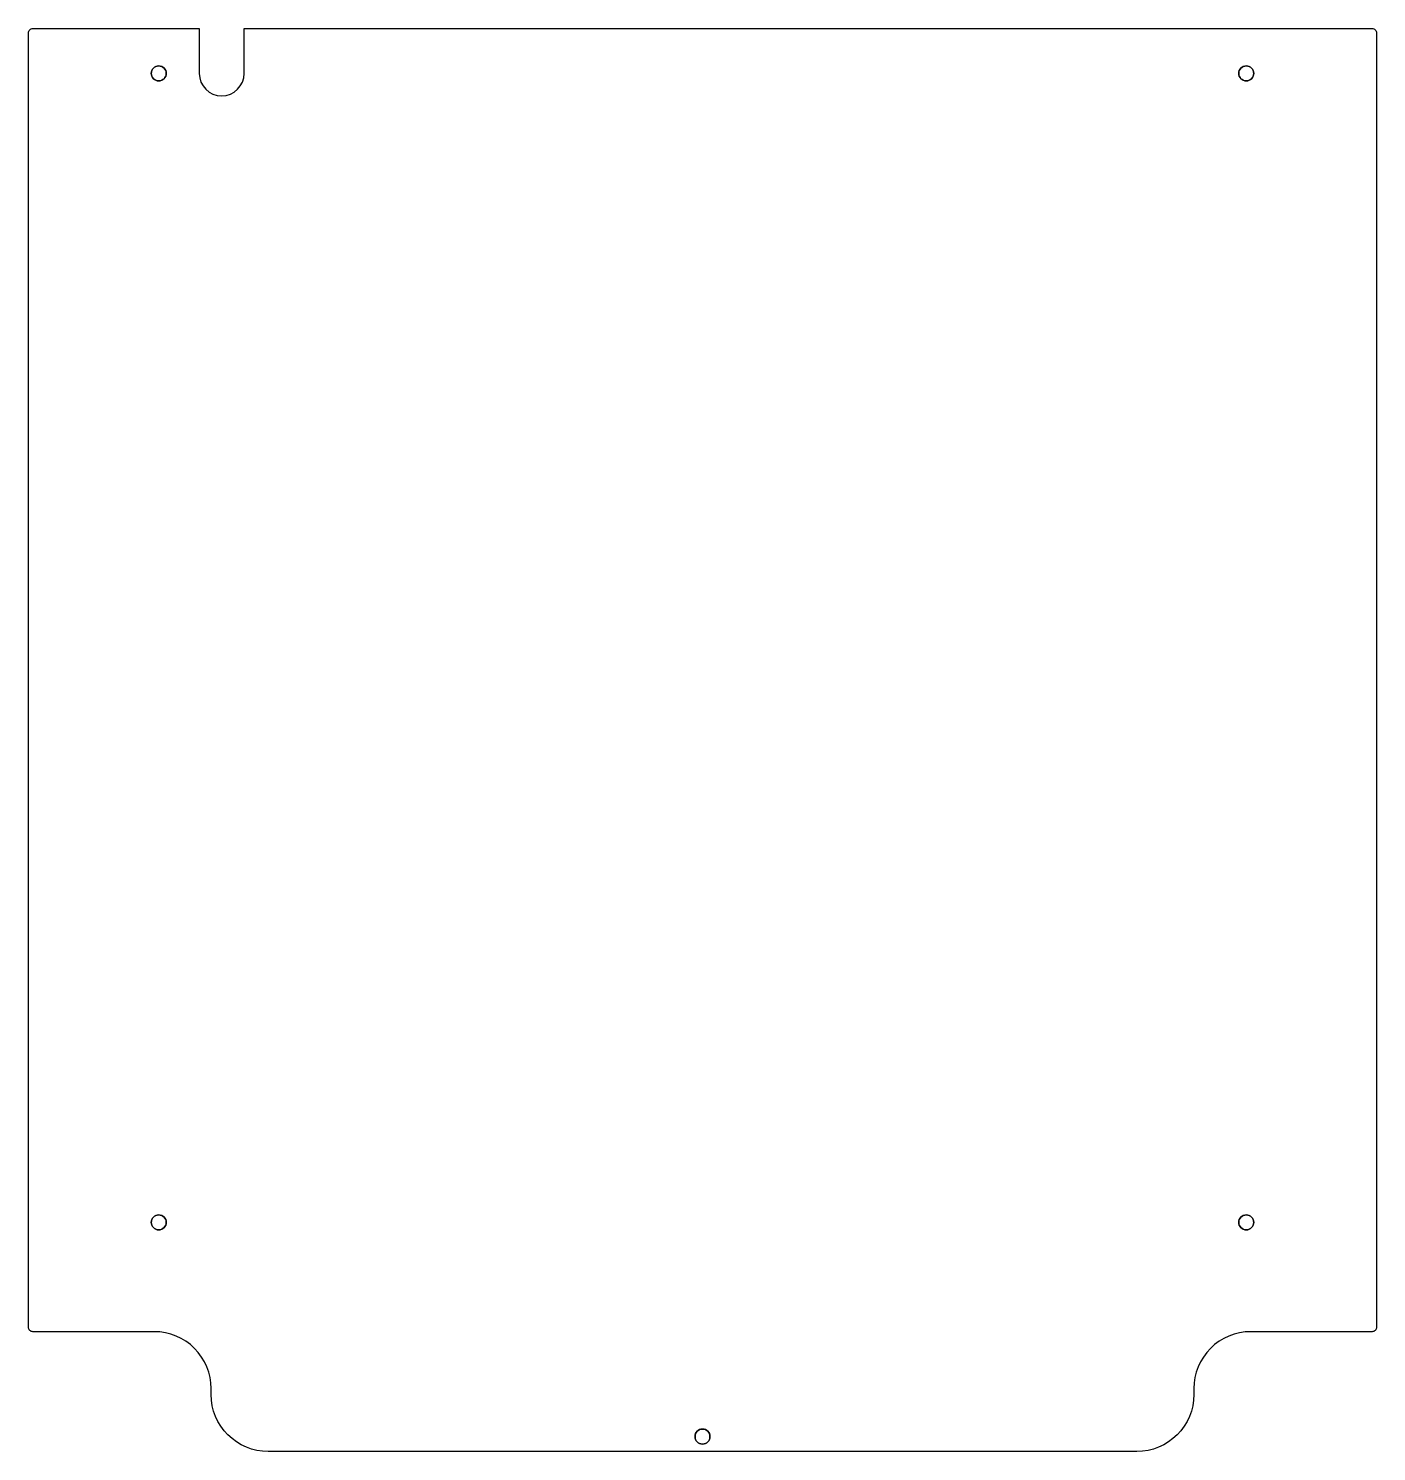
# Model space of a CAD drawing. Header units: millimetres. Extents: x -225 to 225, y -475 to 0.
import ezdxf

# ---------------------------------------------------------------- set-up
doc = ezdxf.new("R2010")
doc.units = ezdxf.units.MM
doc.layers.get('0').update_dxf_attribs({"linetype": 'CONTINUOUS'})

msp = doc.modelspace()

# ---------------------------------------------------------------- linework, layer by layer
msp.add_lwpolyline([(223.5, 0.15, -0.414214), (225, -1.35), (225, -433.35, -0.414214), (223.5, -434.85), (183, -434.85, 0.414214), (164, -453.85), (164, -455.85, -0.414214), (145, -474.85), (-145, -474.85, -0.414214), (-164, -455.85), (-164, -453.85, 0.414214), (-183, -434.85), (-223.5, -434.85, -0.414214), (-225, -433.35), (-225, -1.35, -0.414214), (-223.5, 0.15), (-168, 0.15), (-168, -14.85, 1), (-153, -14.85), (-153, 0.15)], format="xyb", close=True)
msp.add_lwpolyline([(223.5, 0.15, -0.414214), (225, -1.35), (225, -433.35, -0.414214), (223.5, -434.85), (183, -434.85, 0.414214), (164, -453.85), (164, -455.85, -0.414214), (145, -474.85), (-145, -474.85, -0.414214), (-164, -455.85), (-164, -453.85, 0.414214), (-183, -434.85), (-223.5, -434.85, -0.414214), (-225, -433.35), (-225, -1.35, -0.414214), (-223.5, 0.15), (-168, 0.15), (-168, -14.85, 1), (-153, -14.85), (-153, 0.15)], format="xyb", close=True)
at = {"extrusion": (-3.9443e-31, -5.47382e-47, -1)}
for centre in [(181.5, -14.85, 0), (-181.5, -14.85, 0), (181.5, -398.35, 0), (-181.5, -398.35, 0), (0, -469.85, 0)]:
    msp.add_circle(centre, 2.5, dxfattribs=at)
for centre in [(-181.5, -14.85), (181.5, -14.85), (-181.5, -398.35), (181.5, -398.35), (0, -469.85)]:
    msp.add_circle(centre, 2.5)

doc.saveas('drawing.dxf')
